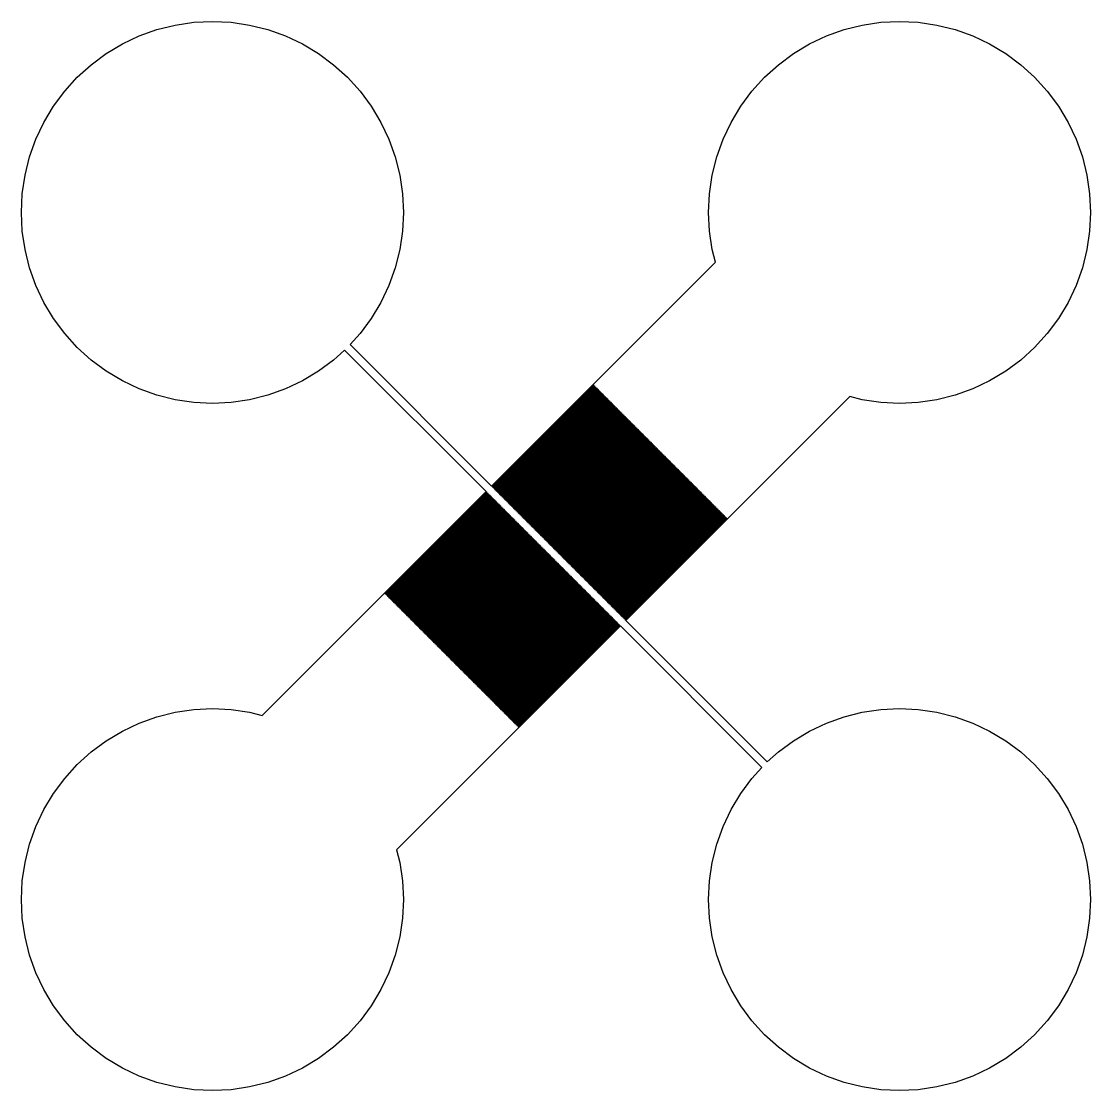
# Model space of a CAD drawing. Extents: x -16 to 132, y -40 to 113.
# Drawn here: x 94.08 to 108.39, y 38.86 to 53.17 of the extents above; entities that cross this region are included whole.
import ezdxf

# ---------------------------------------------------------------- set-up
doc = ezdxf.new("R2010")
doc.units = 0

msp = doc.modelspace()

# ---------------------------------------------------------------- linework, layer by layer
for p, q in [((95.8964, 53.0622), (96.1398, 53.1232)), ((96.1398, 53.1232), (96.388, 53.16)), ((96.388, 53.16), (96.6385, 53.1723)), ((96.6385, 53.1723), (96.8891, 53.16)), ((96.8891, 53.16), (97.1373, 53.1232)), ((97.1373, 53.1232), (97.3807, 53.0622)), ((105.094, 53.0622), (105.337, 53.1232)), ((105.337, 53.1232), (105.586, 53.16)), ((105.586, 53.16), (105.836, 53.1723)), ((105.836, 53.1723), (106.087, 53.16)), ((106.087, 53.16), (106.335, 53.1232)), ((106.335, 53.1232), (106.578, 53.0622)), ((95.4334, 52.8705), (95.6602, 52.9777)), ((95.6602, 52.9777), (95.8964, 53.0622)), ((97.3807, 53.0622), (97.6169, 52.9777)), ((97.6169, 52.9777), (97.8437, 52.8705)), ((104.631, 52.8705), (104.858, 52.9777)), ((104.858, 52.9777), (105.094, 53.0622)), ((106.578, 53.0622), (106.815, 52.9777)), ((106.815, 52.9777), (107.041, 52.8705)), ((95.2182, 52.7415), (95.4334, 52.8705)), ((97.8437, 52.8705), (98.0589, 52.7415)), ((104.416, 52.7415), (104.631, 52.8705)), ((107.041, 52.8705), (107.257, 52.7415)), ((95.0167, 52.592), (95.2182, 52.7415)), ((98.0589, 52.7415), (98.2604, 52.592)), ((104.214, 52.592), (104.416, 52.7415)), ((107.257, 52.7415), (107.458, 52.592)), ((94.8308, 52.4235), (95.0167, 52.592)), ((98.2604, 52.592), (98.4463, 52.4235)), ((104.028, 52.4235), (104.214, 52.592)), ((107.458, 52.592), (107.644, 52.4235)), ((94.6624, 52.2376), (94.8308, 52.4235)), ((98.4463, 52.4235), (98.6148, 52.2376)), ((103.86, 52.2376), (104.028, 52.4235)), ((107.644, 52.4235), (107.812, 52.2376)), ((94.5129, 52.0361), (94.6624, 52.2376)), ((98.6148, 52.2376), (98.7642, 52.0361)), ((103.711, 52.0361), (103.86, 52.2376)), ((107.812, 52.2376), (107.962, 52.0361)), ((94.3839, 51.821), (94.5129, 52.0361)), ((98.7642, 52.0361), (98.8932, 51.8209)), ((103.582, 51.8209), (103.711, 52.0361)), ((107.962, 52.0361), (108.091, 51.821)), ((94.2767, 51.5941), (94.3839, 51.821)), ((98.8932, 51.8209), (99.0004, 51.5941)), ((103.474, 51.5941), (103.582, 51.8209)), ((108.091, 51.821), (108.198, 51.5941)), ((94.1922, 51.3579), (94.2767, 51.5941)), ((99.0004, 51.5941), (99.085, 51.3579)), ((103.39, 51.3579), (103.474, 51.5941)), ((108.198, 51.5941), (108.283, 51.3579)), ((94.1312, 51.1146), (94.1922, 51.3579)), ((99.085, 51.3579), (99.1459, 51.1146)), ((103.329, 51.1146), (103.39, 51.3579)), ((108.283, 51.3579), (108.344, 51.1146)), ((94.0944, 50.8664), (94.1312, 51.1146)), ((99.1459, 51.1146), (99.1828, 50.8664)), ((103.292, 50.8664), (103.329, 51.1146)), ((108.344, 51.1146), (108.38, 50.8664)), ((94.0821, 50.6158), (94.0944, 50.8664)), ((99.1828, 50.8664), (99.1951, 50.6158)), ((103.28, 50.6158), (103.292, 50.8664)), ((108.38, 50.8664), (108.393, 50.6158)), ((94.0944, 50.3652), (94.0821, 50.6158)), ((99.1951, 50.6158), (99.1827, 50.3652)), ((103.292, 50.3652), (103.28, 50.6158)), ((108.393, 50.6158), (108.38, 50.3652)), ((94.1312, 50.1171), (94.0944, 50.3652)), ((99.1827, 50.3652), (99.1459, 50.1171)), ((103.329, 50.1171), (103.292, 50.3652)), ((108.38, 50.3652), (108.344, 50.1171)), ((94.1922, 49.8737), (94.1312, 50.1171)), ((99.1459, 50.1171), (99.085, 49.8737)), ((103.371, 49.9506), (103.329, 50.1171)), ((108.344, 50.1171), (108.283, 49.8737)), ((100.373, 46.9534), (103.371, 49.9506)), ((94.2767, 49.6375), (94.1922, 49.8737)), ((99.085, 49.8737), (99.0004, 49.6375)), ((108.283, 49.8737), (108.198, 49.6375)), ((94.3839, 49.4107), (94.2767, 49.6375)), ((99.0004, 49.6375), (98.8932, 49.4107)), ((108.198, 49.6375), (108.091, 49.4107)), ((94.5129, 49.1955), (94.3839, 49.4107)), ((98.8932, 49.4107), (98.7642, 49.1955)), ((108.091, 49.4107), (107.962, 49.1955)), ((94.6624, 48.994), (94.5129, 49.1955)), ((98.7642, 49.1955), (98.6148, 48.994)), ((107.962, 49.1955), (107.812, 48.994)), ((94.8308, 48.8081), (94.6624, 48.994)), ((98.6148, 48.994), (98.4807, 48.846)), ((107.812, 48.994), (107.644, 48.8081)), ((95.0167, 48.6396), (94.8308, 48.8081)), ((98.4807, 48.846), (100.373, 46.9534)), ((107.644, 48.8081), (107.458, 48.6396)), ((98.4084, 48.7737), (98.2604, 48.6396)), ((100.301, 46.8811), (98.4084, 48.7737)), ((95.2182, 48.4902), (95.0167, 48.6396)), ((98.2604, 48.6396), (98.0589, 48.4902)), ((107.458, 48.6396), (107.257, 48.4902)), ((95.4334, 48.3612), (95.2182, 48.4902)), ((98.0589, 48.4902), (97.8437, 48.3612)), ((107.257, 48.4902), (107.041, 48.3612)), ((95.6602, 48.2539), (95.4334, 48.3612)), ((95.8965, 48.1694), (95.6602, 48.2539)), ((97.6169, 48.2539), (97.3807, 48.1694)), ((97.8437, 48.3612), (97.6169, 48.2539)), ((101.74, 48.3055), (100.381, 46.9461)), ((100.388, 46.9389), (101.747, 48.2983)), ((101.754, 48.2911), (100.395, 46.9317)), ((100.402, 46.9244), (101.762, 48.2838)), ((101.769, 48.2766), (100.409, 46.9172)), ((100.417, 46.91), (101.776, 48.2694)), ((101.783, 48.2621), (100.424, 46.9028)), ((100.431, 46.8955), (101.791, 48.2549)), ((101.798, 48.2477), (100.438, 46.8883)), ((100.446, 46.8811), (101.805, 48.2405)), ((101.812, 48.2332), (100.453, 46.8738)), ((101.747, 48.2983), (101.74, 48.3055)), ((101.762, 48.2838), (101.754, 48.2911)), ((101.776, 48.2694), (101.769, 48.2766)), ((101.791, 48.2549), (101.783, 48.2621)), ((101.805, 48.2405), (101.798, 48.2477)), ((101.819, 48.226), (101.812, 48.2332)), ((106.815, 48.2539), (106.578, 48.1694)), ((107.041, 48.3612), (106.815, 48.2539)), ((96.1398, 48.1085), (95.8965, 48.1694)), ((96.388, 48.0716), (96.1398, 48.1085)), ((97.1373, 48.1084), (96.8892, 48.0716)), ((97.3807, 48.1694), (97.1373, 48.1084)), ((100.46, 46.8666), (101.819, 48.226)), ((101.827, 48.2188), (100.467, 46.8594)), ((100.475, 46.8521), (101.834, 48.2115)), ((101.841, 48.2043), (100.482, 46.8449)), ((100.489, 46.8377), (101.848, 48.1971)), ((101.856, 48.1899), (100.496, 46.8304)), ((100.503, 46.8232), (101.863, 48.1826)), ((101.87, 48.1754), (100.511, 46.816)), ((100.518, 46.8087), (101.877, 48.1682)), ((101.885, 48.1609), (100.525, 46.8015)), ((100.532, 46.7943), (101.892, 48.1537)), ((101.899, 48.1465), (100.54, 46.7871)), ((100.547, 46.7798), (101.906, 48.1392)), ((101.913, 48.132), (100.554, 46.7726)), ((100.561, 46.7654), (101.921, 48.1248)), ((101.928, 48.1175), (100.569, 46.7581)), ((100.576, 46.7509), (101.935, 48.1103)), ((101.942, 48.1031), (100.583, 46.7437)), ((100.59, 46.7365), (101.95, 48.0959)), ((101.957, 48.0886), (100.597, 46.7292)), ((101.834, 48.2115), (101.827, 48.2188)), ((101.848, 48.1971), (101.841, 48.2043)), ((101.863, 48.1826), (101.856, 48.1899)), ((101.877, 48.1682), (101.87, 48.1754)), ((101.892, 48.1537), (101.885, 48.1609)), ((101.906, 48.1392), (101.899, 48.1465)), ((101.921, 48.1248), (101.913, 48.132)), ((101.935, 48.1103), (101.928, 48.1175)), ((101.95, 48.0959), (101.942, 48.1031)), ((101.964, 48.0814), (101.957, 48.0886)), ((105.171, 48.1501), (102.174, 45.1529)), ((105.337, 48.1084), (105.171, 48.1501)), ((105.586, 48.0716), (105.337, 48.1084)), ((106.335, 48.1085), (106.087, 48.0716)), ((106.578, 48.1694), (106.335, 48.1085)), ((96.6386, 48.0593), (96.388, 48.0716)), ((96.8892, 48.0716), (96.6386, 48.0593)), ((100.605, 46.722), (101.964, 48.0814)), ((101.971, 48.0742), (100.612, 46.7148)), ((100.619, 46.7075), (101.979, 48.0669)), ((101.986, 48.0597), (100.626, 46.7003)), ((100.634, 46.6931), (101.993, 48.0525)), ((102, 48.0452), (100.641, 46.6858)), ((100.648, 46.6786), (102.007, 48.038)), ((102.015, 48.0308), (100.655, 46.6714)), ((100.663, 46.6641), (102.022, 48.0235)), ((102.029, 48.0163), (100.67, 46.6569)), ((100.677, 46.6497), (102.036, 48.0091)), ((102.044, 48.0018), (100.684, 46.6424)), ((100.691, 46.6352), (102.051, 47.9946)), ((102.058, 47.9874), (100.699, 46.628)), ((100.706, 46.6207), (102.065, 47.9801)), ((102.073, 47.9729), (100.713, 46.6135)), ((100.72, 46.6063), (102.08, 47.9657)), ((102.087, 47.9585), (100.728, 46.5991)), ((100.735, 46.5918), (102.094, 47.9512)), ((102.101, 47.944), (100.742, 46.5846)), ((101.979, 48.0669), (101.971, 48.0742)), ((101.993, 48.0525), (101.986, 48.0597)), ((102.007, 48.038), (102, 48.0452)), ((102.022, 48.0235), (102.015, 48.0308)), ((102.036, 48.0091), (102.029, 48.0163)), ((102.051, 47.9946), (102.044, 48.0018)), ((102.065, 47.9801), (102.058, 47.9874)), ((102.08, 47.9657), (102.073, 47.9729)), ((102.094, 47.9512), (102.087, 47.9585)), ((102.109, 47.9368), (102.101, 47.944)), ((105.836, 48.0593), (105.586, 48.0716)), ((106.087, 48.0716), (105.836, 48.0593)), ((100.749, 46.5774), (102.109, 47.9368)), ((102.116, 47.9296), (100.757, 46.5701)), ((100.764, 46.5629), (102.123, 47.9223)), ((102.13, 47.9151), (100.771, 46.5557)), ((100.778, 46.5484), (102.138, 47.9079)), ((102.145, 47.9006), (100.785, 46.5412)), ((100.793, 46.534), (102.152, 47.8934)), ((102.159, 47.8862), (100.8, 46.5267)), ((100.807, 46.5195), (102.167, 47.8789)), ((102.174, 47.8717), (100.814, 46.5123)), ((100.822, 46.5051), (102.181, 47.8645)), ((102.188, 47.8572), (100.829, 46.4978)), ((100.836, 46.4906), (102.195, 47.85)), ((102.203, 47.8428), (100.843, 46.4834)), ((100.851, 46.4761), (102.21, 47.8355)), ((102.217, 47.8283), (100.858, 46.4689)), ((100.865, 46.4617), (102.224, 47.8211)), ((102.232, 47.8138), (100.872, 46.4544)), ((100.879, 46.4472), (102.239, 47.8066)), ((102.246, 47.7994), (100.887, 46.44)), ((102.123, 47.9223), (102.116, 47.9296)), ((102.138, 47.9079), (102.13, 47.9151)), ((102.152, 47.8934), (102.145, 47.9006)), ((102.167, 47.8789), (102.159, 47.8862)), ((102.181, 47.8645), (102.174, 47.8717)), ((102.195, 47.85), (102.188, 47.8572)), ((102.21, 47.8355), (102.203, 47.8428)), ((102.224, 47.8211), (102.217, 47.8283)), ((102.239, 47.8066), (102.232, 47.8138)), ((102.253, 47.7922), (102.246, 47.7994)), ((100.894, 46.4328), (102.253, 47.7922)), ((102.261, 47.7849), (100.901, 46.4255)), ((100.908, 46.4183), (102.268, 47.7777)), ((102.275, 47.7705), (100.916, 46.4111)), ((100.923, 46.4038), (102.282, 47.7632)), ((102.289, 47.756), (100.93, 46.3966)), ((100.937, 46.3894), (102.297, 47.7488)), ((102.304, 47.7415), (100.945, 46.3821)), ((100.952, 46.3749), (102.311, 47.7343)), ((102.318, 47.7271), (100.959, 46.3677)), ((100.966, 46.3604), (102.326, 47.7198)), ((102.333, 47.7126), (100.973, 46.3532)), ((100.981, 46.346), (102.34, 47.7054)), ((102.347, 47.6982), (100.988, 46.3387)), ((100.995, 46.3315), (102.355, 47.6909)), ((102.362, 47.6837), (101.002, 46.3243)), ((101.01, 46.317), (102.369, 47.6765)), ((102.376, 47.6692), (101.017, 46.3098)), ((101.024, 46.3026), (102.383, 47.662)), ((102.268, 47.7777), (102.261, 47.7849)), ((102.282, 47.7632), (102.275, 47.7705)), ((102.297, 47.7488), (102.289, 47.756)), ((102.311, 47.7343), (102.304, 47.7415)), ((102.326, 47.7198), (102.318, 47.7271)), ((102.34, 47.7054), (102.333, 47.7126)), ((102.355, 47.6909), (102.347, 47.6982)), ((102.369, 47.6765), (102.362, 47.6837)), ((102.383, 47.662), (102.376, 47.6692)), ((102.391, 47.6548), (101.031, 46.2954)), ((101.039, 46.2881), (102.398, 47.6475)), ((102.405, 47.6403), (101.046, 46.2809)), ((101.053, 46.2737), (102.412, 47.6331)), ((102.42, 47.6259), (101.06, 46.2664)), ((101.067, 46.2592), (102.427, 47.6186)), ((102.434, 47.6114), (101.075, 46.252)), ((101.082, 46.2447), (102.441, 47.6042)), ((102.449, 47.5969), (101.089, 46.2375)), ((101.096, 46.2303), (102.456, 47.5897)), ((102.463, 47.5825), (101.104, 46.223)), ((101.111, 46.2158), (102.47, 47.5752)), ((102.477, 47.568), (101.118, 46.2086)), ((101.125, 46.2014), (102.485, 47.5608)), ((102.492, 47.5535), (101.133, 46.1941)), ((101.14, 46.1869), (102.499, 47.5463)), ((102.506, 47.5391), (101.147, 46.1797)), ((101.154, 46.1724), (102.514, 47.5318)), ((102.521, 47.5246), (101.161, 46.1652)), ((101.169, 46.158), (102.528, 47.5174)), ((102.398, 47.6475), (102.391, 47.6548)), ((102.412, 47.6331), (102.405, 47.6403)), ((102.427, 47.6186), (102.42, 47.6259)), ((102.441, 47.6042), (102.434, 47.6114)), ((102.456, 47.5897), (102.449, 47.5969)), ((102.47, 47.5752), (102.463, 47.5825)), ((102.485, 47.5608), (102.477, 47.568)), ((102.499, 47.5463), (102.492, 47.5535)), ((102.514, 47.5318), (102.506, 47.5391)), ((102.528, 47.5174), (102.521, 47.5246)), ((102.535, 47.5101), (101.176, 46.1507)), ((101.183, 46.1435), (102.543, 47.5029)), ((102.55, 47.4957), (101.19, 46.1363)), ((101.198, 46.1291), (102.557, 47.4885)), ((102.564, 47.4812), (101.205, 46.1218)), ((101.212, 46.1146), (102.571, 47.474)), ((102.579, 47.4668), (101.219, 46.1073)), ((101.227, 46.1001), (102.586, 47.4595)), ((102.593, 47.4523), (101.234, 46.0929)), ((101.241, 46.0857), (102.6, 47.4451)), ((102.608, 47.4379), (101.248, 46.0784)), ((101.255, 46.0712), (102.615, 47.4306)), ((102.622, 47.4234), (101.263, 46.064)), ((101.27, 46.0567), (102.629, 47.4161)), ((102.637, 47.4089), (101.277, 46.0495)), ((101.284, 46.0423), (102.644, 47.4017)), ((102.651, 47.3945), (101.292, 46.0351)), ((101.299, 46.0278), (102.658, 47.3872)), ((102.665, 47.38), (101.306, 46.0206)), ((101.313, 46.0134), (102.673, 47.3728)), ((102.543, 47.5029), (102.535, 47.5101)), ((102.557, 47.4885), (102.55, 47.4957)), ((102.571, 47.474), (102.564, 47.4812)), ((102.586, 47.4595), (102.579, 47.4668)), ((102.6, 47.4451), (102.593, 47.4523)), ((102.615, 47.4306), (102.608, 47.4379)), ((102.629, 47.4161), (102.622, 47.4234)), ((102.644, 47.4017), (102.637, 47.4089)), ((102.658, 47.3872), (102.651, 47.3945)), ((102.673, 47.3728), (102.665, 47.38)), ((102.68, 47.3656), (101.321, 46.0061)), ((101.328, 45.9989), (102.687, 47.3583)), ((102.694, 47.3511), (101.335, 45.9917)), ((101.342, 45.9844), (102.702, 47.3438)), ((102.709, 47.3366), (101.349, 45.9772)), ((101.357, 45.97), (102.716, 47.3294)), ((102.723, 47.3222), (101.364, 45.9627)), ((101.371, 45.9555), (102.731, 47.3149)), ((102.738, 47.3077), (101.378, 45.9483)), ((101.386, 45.9411), (102.745, 47.3005)), ((102.752, 47.2932), (101.393, 45.9338)), ((101.4, 45.9266), (102.759, 47.286)), ((102.767, 47.2788), (101.407, 45.9194)), ((101.415, 45.9121), (102.774, 47.2715)), ((102.781, 47.2643), (101.422, 45.9049)), ((101.429, 45.8977), (102.788, 47.2571)), ((102.796, 47.2498), (101.436, 45.8904)), ((101.443, 45.8832), (102.803, 47.2426)), ((102.81, 47.2354), (101.451, 45.876)), ((101.458, 45.8688), (102.817, 47.2282)), ((102.687, 47.3583), (102.68, 47.3656)), ((102.702, 47.3438), (102.694, 47.3511)), ((102.716, 47.3294), (102.709, 47.3366)), ((102.731, 47.3149), (102.723, 47.3222)), ((102.745, 47.3005), (102.738, 47.3077)), ((102.759, 47.286), (102.752, 47.2932)), ((102.774, 47.2715), (102.767, 47.2788)), ((102.788, 47.2571), (102.781, 47.2643)), ((102.803, 47.2426), (102.796, 47.2498)), ((102.817, 47.2282), (102.81, 47.2354)), ((102.825, 47.2209), (101.465, 45.8615)), ((101.472, 45.8543), (102.832, 47.2137)), ((102.839, 47.2065), (101.48, 45.847)), ((101.487, 45.8398), (102.846, 47.1992)), ((102.853, 47.192), (101.494, 45.8326)), ((101.501, 45.8254), (102.861, 47.1848)), ((102.868, 47.1776), (101.509, 45.8181)), ((101.516, 45.8109), (102.875, 47.1703)), ((102.882, 47.1631), (101.523, 45.8037)), ((101.53, 45.7964), (102.89, 47.1558)), ((102.897, 47.1486), (101.537, 45.7892)), ((101.545, 45.782), (102.904, 47.1414)), ((102.911, 47.1342), (101.552, 45.7747)), ((101.559, 45.7675), (102.919, 47.1269)), ((102.926, 47.1197), (101.566, 45.7603)), ((101.574, 45.7531), (102.933, 47.1125)), ((102.94, 47.1052), (101.581, 45.7458)), ((101.588, 45.7386), (102.947, 47.098)), ((102.955, 47.0908), (101.595, 45.7314)), ((101.603, 45.7241), (102.962, 47.0835)), ((102.832, 47.2137), (102.825, 47.2209)), ((102.846, 47.1992), (102.839, 47.2065)), ((102.861, 47.1848), (102.853, 47.192)), ((102.875, 47.1703), (102.868, 47.1776)), ((102.89, 47.1558), (102.882, 47.1631)), ((102.904, 47.1414), (102.897, 47.1486)), ((102.919, 47.1269), (102.911, 47.1342)), ((102.933, 47.1125), (102.926, 47.1197)), ((102.947, 47.098), (102.94, 47.1052)), ((102.962, 47.0835), (102.955, 47.0908)), ((100.381, 46.9461), (100.388, 46.9389)), ((102.969, 47.0763), (101.61, 45.7169)), ((101.617, 45.7097), (102.976, 47.0691)), ((102.984, 47.0619), (101.624, 45.7024)), ((101.631, 45.6952), (102.991, 47.0546)), ((102.998, 47.0474), (101.639, 45.688)), ((101.646, 45.6807), (103.005, 47.0402)), ((103.013, 47.0329), (101.653, 45.6735)), ((101.66, 45.6663), (103.02, 47.0257)), ((103.027, 47.0184), (101.668, 45.659)), ((101.675, 45.6518), (103.034, 47.0112)), ((103.041, 47.004), (101.682, 45.6446)), ((101.689, 45.6374), (103.049, 46.9968)), ((103.056, 46.9895), (101.697, 45.6301)), ((101.704, 45.6229), (103.063, 46.9823)), ((103.07, 46.9751), (101.711, 45.6157)), ((101.718, 45.6084), (103.078, 46.9678)), ((103.085, 46.9606), (101.725, 45.6012)), ((101.733, 45.594), (103.092, 46.9534)), ((103.099, 46.9462), (101.74, 45.5867)), ((102.976, 47.0691), (102.969, 47.0763)), ((102.991, 47.0546), (102.984, 47.0619)), ((103.005, 47.0402), (102.998, 47.0474)), ((103.02, 47.0257), (103.013, 47.0329)), ((103.034, 47.0112), (103.027, 47.0184)), ((103.049, 46.9968), (103.041, 47.004)), ((103.063, 46.9823), (103.056, 46.9895)), ((103.078, 46.9678), (103.07, 46.9751)), ((103.092, 46.9534), (103.085, 46.9606)), ((103.107, 46.9389), (103.099, 46.9462)), ((97.3037, 43.8838), (100.301, 46.8811)), ((100.308, 46.8738), (98.9488, 45.5144)), ((98.9561, 45.5072), (100.315, 46.8666)), ((100.323, 46.8594), (98.9633, 45.5)), ((98.9705, 45.4927), (100.33, 46.8521)), ((100.337, 46.8449), (98.9778, 45.4855)), ((98.985, 45.4783), (100.344, 46.8377)), ((100.352, 46.8305), (98.9922, 45.4711)), ((98.9994, 45.4638), (100.359, 46.8232)), ((100.366, 46.816), (99.0067, 45.4566)), ((99.0139, 45.4494), (100.373, 46.8088)), ((100.381, 46.8015), (99.0211, 45.4421)), ((100.315, 46.8666), (100.308, 46.8738)), ((100.33, 46.8521), (100.323, 46.8594)), ((100.344, 46.8377), (100.337, 46.8449)), ((100.359, 46.8232), (100.352, 46.8305)), ((100.373, 46.8088), (100.366, 46.816)), ((100.388, 46.7943), (100.381, 46.8015)), ((100.395, 46.9317), (100.402, 46.9244)), ((100.409, 46.9172), (100.417, 46.91)), ((100.424, 46.9028), (100.431, 46.8955)), ((100.438, 46.8883), (100.446, 46.8811)), ((100.453, 46.8738), (100.46, 46.8666)), ((100.467, 46.8594), (100.475, 46.8521)), ((100.482, 46.8449), (100.489, 46.8377)), ((100.496, 46.8304), (100.503, 46.8232)), ((100.511, 46.816), (100.518, 46.8087)), ((100.525, 46.8015), (100.532, 46.7943)), ((101.747, 45.5795), (103.107, 46.9389)), ((103.114, 46.9317), (101.754, 45.5723)), ((101.762, 45.565), (103.121, 46.9245)), ((103.128, 46.9172), (101.769, 45.5578)), ((101.776, 45.5506), (103.135, 46.91)), ((103.143, 46.9028), (101.783, 45.5434)), ((101.791, 45.5361), (103.15, 46.8955)), ((103.157, 46.8883), (101.798, 45.5289)), ((101.805, 45.5217), (103.164, 46.8811)), ((103.172, 46.8738), (101.812, 45.5144)), ((101.819, 45.5072), (103.179, 46.8666)), ((103.186, 46.8594), (101.827, 45.5)), ((101.834, 45.4927), (103.193, 46.8521)), ((103.201, 46.8449), (101.841, 45.4855)), ((101.848, 45.4783), (103.208, 46.8377)), ((103.215, 46.8305), (101.856, 45.4711)), ((101.863, 45.4638), (103.222, 46.8232)), ((103.229, 46.816), (101.87, 45.4566)), ((101.877, 45.4494), (103.237, 46.8088)), ((103.244, 46.8015), (101.885, 45.4421)), ((103.121, 46.9245), (103.114, 46.9317)), ((103.135, 46.91), (103.128, 46.9172)), ((103.15, 46.8955), (103.143, 46.9028)), ((103.164, 46.8811), (103.157, 46.8883)), ((103.179, 46.8666), (103.172, 46.8738)), ((103.193, 46.8521), (103.186, 46.8594)), ((103.208, 46.8377), (103.201, 46.8449)), ((103.222, 46.8232), (103.215, 46.8305)), ((103.237, 46.8088), (103.229, 46.816)), ((103.251, 46.7943), (103.244, 46.8015)), ((99.0284, 45.4349), (100.388, 46.7943)), ((100.395, 46.7871), (99.0356, 45.4277)), ((99.0428, 45.4204), (100.402, 46.7799)), ((100.409, 46.7726), (99.0501, 45.4132)), ((99.0573, 45.406), (100.417, 46.7654)), ((100.424, 46.7581), (99.0645, 45.3987)), ((99.0717, 45.3915), (100.431, 46.7509)), ((100.438, 46.7437), (99.079, 45.3843)), ((99.0862, 45.3771), (100.446, 46.7365)), ((100.453, 46.7292), (99.0934, 45.3698)), ((99.1007, 45.3626), (100.46, 46.722)), ((100.467, 46.7148), (99.1079, 45.3554)), ((99.1151, 45.3481), (100.475, 46.7075)), ((100.482, 46.7003), (99.1224, 45.3409)), ((99.1296, 45.3337), (100.489, 46.6931)), ((100.496, 46.6858), (99.1368, 45.3264)), ((99.1441, 45.3192), (100.503, 46.6786)), ((100.511, 46.6714), (99.1513, 45.312)), ((99.1585, 45.3047), (100.518, 46.6642)), ((100.525, 46.6569), (99.1657, 45.2975)), ((100.402, 46.7799), (100.395, 46.7871)), ((100.417, 46.7654), (100.409, 46.7726)), ((100.431, 46.7509), (100.424, 46.7581)), ((100.446, 46.7365), (100.438, 46.7437)), ((100.46, 46.722), (100.453, 46.7292)), ((100.475, 46.7075), (100.467, 46.7148)), ((100.489, 46.6931), (100.482, 46.7003)), ((100.503, 46.6786), (100.496, 46.6858)), ((100.518, 46.6642), (100.511, 46.6714)), ((100.532, 46.6497), (100.525, 46.6569)), ((100.54, 46.7871), (100.547, 46.7798)), ((100.554, 46.7726), (100.561, 46.7654)), ((100.569, 46.7581), (100.576, 46.7509)), ((100.583, 46.7437), (100.59, 46.7365)), ((100.597, 46.7292), (100.605, 46.722)), ((100.612, 46.7148), (100.619, 46.7075)), ((100.626, 46.7003), (100.634, 46.6931)), ((100.641, 46.6858), (100.648, 46.6786)), ((100.655, 46.6714), (100.663, 46.6641)), ((100.67, 46.6569), (100.677, 46.6497)), ((101.892, 45.4349), (103.251, 46.7943)), ((103.258, 46.7871), (101.899, 45.4277)), ((101.906, 45.4204), (103.266, 46.7798)), ((103.273, 46.7726), (101.913, 45.4132)), ((101.921, 45.406), (103.28, 46.7654)), ((103.287, 46.7581), (101.928, 45.3987)), ((101.935, 45.3915), (103.295, 46.7509)), ((103.302, 46.7437), (101.942, 45.3843)), ((101.95, 45.377), (103.309, 46.7365)), ((103.316, 46.7292), (101.957, 45.3698)), ((101.964, 45.3626), (103.323, 46.722)), ((103.331, 46.7148), (101.971, 45.3553)), ((101.979, 45.3481), (103.338, 46.7075)), ((103.345, 46.7003), (101.986, 45.3409)), ((101.993, 45.3337), (103.352, 46.6931)), ((103.36, 46.6858), (102, 45.3264)), ((102.007, 45.3192), (103.367, 46.6786)), ((103.374, 46.6714), (102.015, 45.312)), ((102.022, 45.3047), (103.381, 46.6642)), ((103.389, 46.6569), (102.029, 45.2975)), ((103.266, 46.7798), (103.258, 46.7871)), ((103.28, 46.7654), (103.273, 46.7726)), ((103.295, 46.7509), (103.287, 46.7581)), ((103.309, 46.7365), (103.302, 46.7437)), ((103.323, 46.722), (103.316, 46.7292)), ((103.338, 46.7075), (103.331, 46.7148)), ((103.352, 46.6931), (103.345, 46.7003)), ((103.367, 46.6786), (103.36, 46.6858)), ((103.381, 46.6642), (103.374, 46.6714)), ((103.396, 46.6497), (103.389, 46.6569)), ((99.173, 45.2903), (100.532, 46.6497)), ((100.54, 46.6425), (99.1802, 45.2831)), ((99.1874, 45.2758), (100.547, 46.6352)), ((100.554, 46.628), (99.1947, 45.2686)), ((99.2019, 45.2614), (100.561, 46.6208)), ((100.569, 46.6135), (99.2091, 45.2541)), ((99.2164, 45.2469), (100.576, 46.6063)), ((100.583, 46.5991), (99.2236, 45.2397)), ((99.2308, 45.2324), (100.59, 46.5918)), ((100.597, 46.5846), (99.2381, 45.2252)), ((99.2453, 45.218), (100.605, 46.5774)), ((100.612, 46.5701), (99.2525, 45.2107)), ((99.2598, 45.2035), (100.619, 46.5629)), ((100.626, 46.5557), (99.267, 45.1963)), ((99.2742, 45.189), (100.634, 46.5484)), ((100.641, 46.5412), (99.2814, 45.1818)), ((99.2887, 45.1746), (100.648, 46.534)), ((100.655, 46.5268), (99.2959, 45.1674)), ((99.3031, 45.1601), (100.663, 46.5195)), ((100.67, 46.5123), (99.3104, 45.1529)), ((100.547, 46.6352), (100.54, 46.6425)), ((100.561, 46.6208), (100.554, 46.628)), ((100.576, 46.6063), (100.569, 46.6135)), ((100.59, 46.5918), (100.583, 46.5991)), ((100.605, 46.5774), (100.597, 46.5846)), ((100.619, 46.5629), (100.612, 46.5701)), ((100.634, 46.5484), (100.626, 46.5557)), ((100.648, 46.534), (100.641, 46.5412)), ((100.663, 46.5195), (100.655, 46.5268)), ((100.677, 46.5051), (100.67, 46.5123)), ((100.684, 46.6424), (100.691, 46.6352)), ((100.699, 46.628), (100.706, 46.6207)), ((100.713, 46.6135), (100.72, 46.6063)), ((100.728, 46.5991), (100.735, 46.5918)), ((100.742, 46.5846), (100.749, 46.5774)), ((100.757, 46.5701), (100.764, 46.5629)), ((100.771, 46.5557), (100.778, 46.5484)), ((100.785, 46.5412), (100.793, 46.534)), ((100.8, 46.5267), (100.807, 46.5195)), ((100.814, 46.5123), (100.822, 46.5051)), ((102.036, 45.2903), (103.396, 46.6497)), ((103.403, 46.6425), (102.044, 45.2831)), ((102.051, 45.2758), (103.41, 46.6352)), ((103.417, 46.628), (102.058, 45.2686)), ((102.065, 45.2614), (103.425, 46.6208)), ((103.432, 46.6135), (102.073, 45.2541)), ((102.08, 45.2469), (103.439, 46.6063)), ((103.446, 46.5991), (102.087, 45.2397)), ((102.094, 45.2324), (103.454, 46.5918)), ((103.461, 46.5846), (102.101, 45.2252)), ((102.109, 45.218), (103.468, 46.5774)), ((103.475, 46.5701), (102.116, 45.2107)), ((102.123, 45.2035), (103.483, 46.5629)), ((103.49, 46.5557), (102.13, 45.1963)), ((102.138, 45.189), (103.497, 46.5484)), ((103.504, 46.5412), (102.145, 45.1818)), ((102.152, 45.1746), (103.511, 46.534)), ((103.519, 46.5268), (102.159, 45.1674)), ((102.167, 45.1601), (103.526, 46.5195)), ((103.41, 46.6352), (103.403, 46.6425)), ((103.425, 46.6208), (103.417, 46.628)), ((103.439, 46.6063), (103.432, 46.6135)), ((103.454, 46.5918), (103.446, 46.5991)), ((103.468, 46.5774), (103.461, 46.5846)), ((103.483, 46.5629), (103.475, 46.5701)), ((103.497, 46.5484), (103.49, 46.5557)), ((103.511, 46.534), (103.504, 46.5412)), ((103.526, 46.5195), (103.519, 46.5268)), ((99.3176, 45.1457), (100.677, 46.5051)), ((100.684, 46.4978), (99.3248, 45.1384)), ((99.3321, 45.1312), (100.691, 46.4906)), ((100.699, 46.4834), (99.3393, 45.124)), ((99.3465, 45.1167), (100.706, 46.4762)), ((100.713, 46.4689), (99.3538, 45.1095)), ((99.361, 45.1023), (100.72, 46.4617)), ((100.728, 46.4545), (99.3682, 45.095)), ((99.3754, 45.0878), (100.735, 46.4472)), ((100.742, 46.44), (99.3827, 45.0806)), ((99.3899, 45.0734), (100.749, 46.4328)), ((100.757, 46.4255), (99.3971, 45.0661)), ((99.4044, 45.0589), (100.764, 46.4183)), ((100.771, 46.4111), (99.4116, 45.0517)), ((99.4188, 45.0444), (100.778, 46.4038)), ((100.785, 46.3966), (99.4261, 45.0372)), ((99.4333, 45.03), (100.793, 46.3894)), ((100.8, 46.3821), (99.4405, 45.0228)), ((99.4478, 45.0155), (100.807, 46.3749)), ((100.814, 46.3677), (99.455, 45.0083)), ((100.691, 46.4906), (100.684, 46.4978)), ((100.706, 46.4762), (100.699, 46.4834)), ((100.72, 46.4617), (100.713, 46.4689)), ((100.735, 46.4472), (100.728, 46.4545)), ((100.749, 46.4328), (100.742, 46.44)), ((100.764, 46.4183), (100.757, 46.4255)), ((100.778, 46.4038), (100.771, 46.4111)), ((100.793, 46.3894), (100.785, 46.3966)), ((100.807, 46.3749), (100.8, 46.3821)), ((100.822, 46.3605), (100.814, 46.3677)), ((100.829, 46.4978), (100.836, 46.4906)), ((100.843, 46.4834), (100.851, 46.4761)), ((100.858, 46.4689), (100.865, 46.4617)), ((100.872, 46.4544), (100.879, 46.4472)), ((100.887, 46.44), (100.894, 46.4328)), ((100.901, 46.4255), (100.908, 46.4183)), ((100.916, 46.4111), (100.923, 46.4038)), ((100.93, 46.3966), (100.937, 46.3894)), ((100.945, 46.3821), (100.952, 46.3749)), ((100.959, 46.3677), (100.966, 46.3604)), ((99.4622, 45.0011), (100.822, 46.3605)), ((100.829, 46.3532), (99.4694, 44.9938)), ((99.4767, 44.9866), (100.836, 46.346)), ((100.843, 46.3388), (99.4839, 44.9794)), ((99.4911, 44.9721), (100.851, 46.3315)), ((100.858, 46.3243), (99.4984, 44.9649)), ((99.5056, 44.9577), (100.865, 46.3171)), ((100.872, 46.3098), (99.5128, 44.9504)), ((99.5201, 44.9432), (100.879, 46.3026)), ((100.887, 46.2954), (99.5273, 44.936)), ((99.5345, 44.9287), (100.894, 46.2881)), ((100.901, 46.2809), (99.5418, 44.9215)), ((99.549, 44.9143), (100.908, 46.2737)), ((100.916, 46.2664), (99.5562, 44.907)), ((99.5634, 44.8998), (100.923, 46.2592)), ((100.93, 46.252), (99.5707, 44.8926)), ((99.5779, 44.8854), (100.937, 46.2448)), ((100.945, 46.2375), (99.5851, 44.8781)), ((99.5924, 44.8709), (100.952, 46.2303)), ((100.836, 46.346), (100.829, 46.3532)), ((100.851, 46.3315), (100.843, 46.3388)), ((100.865, 46.3171), (100.858, 46.3243)), ((100.879, 46.3026), (100.872, 46.3098)), ((100.894, 46.2881), (100.887, 46.2954)), ((100.908, 46.2737), (100.901, 46.2809)), ((100.923, 46.2592), (100.916, 46.2664)), ((100.937, 46.2448), (100.93, 46.252)), ((100.952, 46.2303), (100.945, 46.2375)), ((100.973, 46.3532), (100.981, 46.346)), ((100.988, 46.3387), (100.995, 46.3315)), ((101.002, 46.3243), (101.01, 46.317)), ((101.017, 46.3098), (101.024, 46.3026)), ((101.031, 46.2954), (101.039, 46.2881)), ((101.046, 46.2809), (101.053, 46.2737)), ((101.06, 46.2664), (101.067, 46.2592)), ((101.075, 46.252), (101.082, 46.2447)), ((101.089, 46.2375), (101.096, 46.2303)), ((100.959, 46.2231), (99.5996, 44.8637)), ((99.6068, 44.8564), (100.966, 46.2159)), ((100.973, 46.2086), (99.6141, 44.8492)), ((99.6213, 44.842), (100.981, 46.2014)), ((100.988, 46.1942), (99.6285, 44.8347)), ((99.6358, 44.8275), (100.995, 46.1869)), ((101.002, 46.1797), (99.643, 44.8203)), ((99.6502, 44.813), (101.01, 46.1725)), ((101.017, 46.1652), (99.6574, 44.8058)), ((99.6647, 44.7986), (101.024, 46.158)), ((101.031, 46.1507), (99.6719, 44.7913)), ((99.6792, 44.7841), (101.039, 46.1435)), ((101.046, 46.1363), (99.6864, 44.7769)), ((99.6936, 44.7697), (101.053, 46.1291)), ((101.06, 46.1218), (99.7008, 44.7624)), ((99.7081, 44.7552), (101.067, 46.1146)), ((101.075, 46.1074), (99.7153, 44.748)), ((99.7225, 44.7407), (101.082, 46.1001)), ((101.089, 46.0929), (99.7298, 44.7335)), ((99.737, 44.7263), (101.096, 46.0857)), ((100.966, 46.2159), (100.959, 46.2231)), ((100.981, 46.2014), (100.973, 46.2086)), ((100.995, 46.1869), (100.988, 46.1942)), ((101.01, 46.1725), (101.002, 46.1797)), ((101.024, 46.158), (101.017, 46.1652)), ((101.039, 46.1435), (101.031, 46.1507)), ((101.053, 46.1291), (101.046, 46.1363)), ((101.067, 46.1146), (101.06, 46.1218)), ((101.082, 46.1001), (101.075, 46.1074)), ((101.096, 46.0857), (101.089, 46.0929)), ((101.104, 46.223), (101.111, 46.2158)), ((101.118, 46.2086), (101.125, 46.2014)), ((101.133, 46.1941), (101.14, 46.1869)), ((101.147, 46.1797), (101.154, 46.1724)), ((101.161, 46.1652), (101.169, 46.158)), ((101.176, 46.1507), (101.183, 46.1435)), ((101.19, 46.1363), (101.198, 46.1291)), ((101.205, 46.1218), (101.212, 46.1146)), ((101.219, 46.1073), (101.227, 46.1001)), ((101.234, 46.0929), (101.241, 46.0857)), ((101.104, 46.0785), (99.7442, 44.7191)), ((99.7514, 44.7118), (101.111, 46.0712)), ((101.118, 46.064), (99.7587, 44.7046)), ((99.7659, 44.6973), (101.125, 46.0568)), ((101.133, 46.0495), (99.7731, 44.6901)), ((99.7804, 44.6829), (101.14, 46.0423)), ((101.147, 46.0351), (99.7876, 44.6757)), ((99.7948, 44.6684), (101.154, 46.0278)), ((101.161, 46.0206), (99.8021, 44.6612)), ((99.8093, 44.654), (101.169, 46.0134)), ((101.176, 46.0061), (99.8165, 44.6467)), ((99.8238, 44.6395), (101.183, 45.9989)), ((101.19, 45.9917), (99.831, 44.6323)), ((99.8382, 44.625), (101.198, 45.9844)), ((101.205, 45.9772), (99.8454, 44.6178)), ((99.8527, 44.6106), (101.212, 45.97)), ((101.219, 45.9628), (99.8599, 44.6034)), ((99.8671, 44.5961), (101.227, 45.9556)), ((101.234, 45.9483), (99.8744, 44.5889)), ((99.8816, 44.5817), (101.241, 45.9411)), ((101.111, 46.0712), (101.104, 46.0785)), ((101.125, 46.0568), (101.118, 46.064)), ((101.14, 46.0423), (101.133, 46.0495)), ((101.154, 46.0278), (101.147, 46.0351)), ((101.169, 46.0134), (101.161, 46.0206)), ((101.183, 45.9989), (101.176, 46.0061)), ((101.198, 45.9844), (101.19, 45.9917)), ((101.212, 45.97), (101.205, 45.9772)), ((101.227, 45.9556), (101.219, 45.9628)), ((101.241, 45.9411), (101.234, 45.9483)), ((101.248, 46.0784), (101.255, 46.0712)), ((101.263, 46.064), (101.27, 46.0567)), ((101.277, 46.0495), (101.284, 46.0423)), ((101.292, 46.0351), (101.299, 46.0278)), ((101.306, 46.0206), (101.313, 46.0134)), ((101.321, 46.0061), (101.328, 45.9989)), ((101.335, 45.9917), (101.342, 45.9844)), ((101.349, 45.9772), (101.357, 45.97)), ((101.364, 45.9627), (101.371, 45.9555)), ((101.378, 45.9483), (101.386, 45.9411)), ((101.248, 45.9338), (99.8888, 44.5744)), ((99.8961, 44.5672), (101.255, 45.9266)), ((101.263, 45.9194), (99.9033, 44.56)), ((99.9105, 44.5527), (101.27, 45.9122)), ((101.277, 45.9049), (99.9177, 44.5455)), ((99.925, 44.5383), (101.284, 45.8977)), ((101.292, 45.8904), (99.9322, 44.531)), ((99.9395, 44.5238), (101.299, 45.8832)), ((101.306, 45.876), (99.9467, 44.5166)), ((99.9539, 44.5094), (101.313, 45.8688)), ((101.321, 45.8615), (99.9611, 44.5021)), ((99.9684, 44.4949), (101.328, 45.8543)), ((101.335, 45.8471), (99.9756, 44.4877)), ((99.9828, 44.4804), (101.342, 45.8398)), ((101.349, 45.8326), (99.9901, 44.4732)), ((99.9973, 44.466), (101.357, 45.8254)), ((101.364, 45.8182), (100.005, 44.4588)), ((100.012, 44.4515), (101.371, 45.8109)), ((101.378, 45.8037), (100.019, 44.4443)), ((100.026, 44.437), (101.386, 45.7965)), ((101.255, 45.9266), (101.248, 45.9338)), ((101.27, 45.9122), (101.263, 45.9194)), ((101.284, 45.8977), (101.277, 45.9049)), ((101.299, 45.8832), (101.292, 45.8904)), ((101.313, 45.8688), (101.306, 45.876)), ((101.328, 45.8543), (101.321, 45.8615)), ((101.342, 45.8398), (101.335, 45.8471)), ((101.357, 45.8254), (101.349, 45.8326)), ((101.371, 45.8109), (101.364, 45.8182)), ((101.386, 45.7965), (101.378, 45.8037)), ((101.393, 45.9338), (101.4, 45.9266)), ((101.407, 45.9194), (101.415, 45.9121)), ((101.422, 45.9049), (101.429, 45.8977)), ((101.436, 45.8904), (101.443, 45.8832)), ((101.451, 45.876), (101.458, 45.8688)), ((101.465, 45.8615), (101.472, 45.8543)), ((101.48, 45.847), (101.487, 45.8398)), ((101.494, 45.8326), (101.501, 45.8254)), ((101.509, 45.8181), (101.516, 45.8109)), ((101.523, 45.8037), (101.53, 45.7964)), ((101.393, 45.7892), (100.033, 44.4298)), ((100.041, 44.4226), (101.4, 45.782)), ((101.407, 45.7748), (100.048, 44.4154)), ((100.055, 44.4081), (101.415, 45.7675)), ((101.422, 45.7603), (100.062, 44.4009)), ((100.07, 44.3937), (101.429, 45.7531)), ((101.436, 45.7458), (100.077, 44.3864)), ((100.084, 44.3792), (101.443, 45.7386)), ((101.451, 45.7314), (100.091, 44.372)), ((100.099, 44.3647), (101.458, 45.7241)), ((101.465, 45.7169), (100.106, 44.3575)), ((100.113, 44.3503), (101.472, 45.7097)), ((101.48, 45.7025), (100.12, 44.343)), ((100.127, 44.3358), (101.487, 45.6952)), ((101.494, 45.688), (100.135, 44.3286)), ((100.142, 44.3214), (101.501, 45.6808)), ((101.509, 45.6735), (100.149, 44.3141)), ((100.156, 44.3069), (101.516, 45.6663)), ((101.523, 45.6591), (100.164, 44.2997)), ((100.171, 44.2924), (101.53, 45.6519)), ((101.4, 45.782), (101.393, 45.7892)), ((101.415, 45.7675), (101.407, 45.7748)), ((101.429, 45.7531), (101.422, 45.7603)), ((101.443, 45.7386), (101.436, 45.7458)), ((101.458, 45.7241), (101.451, 45.7314)), ((101.472, 45.7097), (101.465, 45.7169)), ((101.487, 45.6952), (101.48, 45.7025)), ((101.501, 45.6808), (101.494, 45.688)), ((101.516, 45.6663), (101.509, 45.6735)), ((101.53, 45.6519), (101.523, 45.6591)), ((101.537, 45.7892), (101.545, 45.782)), ((101.552, 45.7747), (101.559, 45.7675)), ((101.566, 45.7603), (101.574, 45.7531)), ((101.581, 45.7458), (101.588, 45.7386)), ((101.595, 45.7314), (101.603, 45.7241)), ((101.61, 45.7169), (101.617, 45.7097)), ((101.624, 45.7024), (101.631, 45.6952)), ((101.639, 45.688), (101.646, 45.6807)), ((101.653, 45.6735), (101.66, 45.6663)), ((101.668, 45.659), (101.675, 45.6518)), ((98.9488, 45.5144), (98.9561, 45.5072)), ((101.537, 45.6446), (100.178, 44.2852)), ((100.185, 44.278), (101.545, 45.6374)), ((101.552, 45.6301), (100.193, 44.2707)), ((100.2, 44.2635), (101.559, 45.6229)), ((101.566, 45.6157), (100.207, 44.2563)), ((100.214, 44.249), (101.574, 45.6084)), ((101.581, 45.6012), (100.221, 44.2418)), ((100.229, 44.2346), (101.588, 45.594)), ((101.595, 45.5867), (100.236, 44.2274)), ((100.243, 44.2201), (101.603, 45.5795)), ((101.61, 45.5723), (100.25, 44.2129)), ((100.258, 44.2057), (101.617, 45.5651)), ((101.624, 45.5578), (100.265, 44.1984)), ((100.272, 44.1912), (101.631, 45.5506)), ((101.639, 45.5434), (100.279, 44.184)), ((100.287, 44.1767), (101.646, 45.5361)), ((101.653, 45.5289), (100.294, 44.1695)), ((100.301, 44.1623), (101.66, 45.5217)), ((101.668, 45.5145), (100.308, 44.155)), ((101.545, 45.6374), (101.537, 45.6446)), ((101.559, 45.6229), (101.552, 45.6301)), ((101.574, 45.6084), (101.566, 45.6157)), ((101.588, 45.594), (101.581, 45.6012)), ((101.603, 45.5795), (101.595, 45.5867)), ((101.617, 45.5651), (101.61, 45.5723)), ((101.631, 45.5506), (101.624, 45.5578)), ((101.646, 45.5361), (101.639, 45.5434)), ((101.66, 45.5217), (101.653, 45.5289)), ((101.675, 45.5072), (101.668, 45.5145)), ((101.682, 45.6446), (101.689, 45.6374)), ((101.697, 45.6301), (101.704, 45.6229)), ((101.711, 45.6157), (101.718, 45.6084)), ((101.725, 45.6012), (101.733, 45.594)), ((101.74, 45.5867), (101.747, 45.5795)), ((101.754, 45.5723), (101.762, 45.565)), ((101.769, 45.5578), (101.776, 45.5506)), ((101.783, 45.5434), (101.791, 45.5361)), ((101.798, 45.5289), (101.805, 45.5217)), ((101.812, 45.5144), (101.819, 45.5072)), ((98.9633, 45.5), (98.9705, 45.4927)), ((98.9778, 45.4855), (98.985, 45.4783)), ((98.9922, 45.4711), (98.9994, 45.4638)), ((99.0067, 45.4566), (99.0139, 45.4494)), ((99.0211, 45.4421), (99.0284, 45.4349)), ((99.0356, 45.4277), (99.0428, 45.4204)), ((99.0501, 45.4132), (99.0573, 45.406)), ((99.0645, 45.3987), (99.0717, 45.3915)), ((99.079, 45.3843), (99.0862, 45.3771)), ((99.0934, 45.3698), (99.1007, 45.3626)), ((100.315, 44.1478), (101.675, 45.5072)), ((101.682, 45.5), (100.323, 44.1406)), ((100.33, 44.1333), (101.689, 45.4928)), ((101.697, 45.4855), (100.337, 44.1261)), ((100.344, 44.1189), (101.704, 45.4783)), ((101.711, 45.4711), (100.352, 44.1117)), ((100.359, 44.1044), (101.718, 45.4638)), ((101.725, 45.4566), (100.366, 44.0972)), ((100.373, 44.09), (101.733, 45.4494)), ((101.74, 45.4421), (100.381, 44.0827)), ((100.388, 44.0755), (101.747, 45.4349)), ((101.754, 45.4277), (100.395, 44.0683)), ((100.402, 44.0611), (101.762, 45.4205)), ((101.769, 45.4132), (100.409, 44.0538)), ((100.417, 44.0466), (101.776, 45.406)), ((101.783, 45.3988), (100.424, 44.0394)), ((100.431, 44.0321), (101.791, 45.3915)), ((101.798, 45.3843), (100.438, 44.0249)), ((100.446, 44.0177), (101.805, 45.3771)), ((101.812, 45.3698), (100.453, 44.0104)), ((101.689, 45.4928), (101.682, 45.5)), ((101.704, 45.4783), (101.697, 45.4855)), ((101.718, 45.4638), (101.711, 45.4711)), ((101.733, 45.4494), (101.725, 45.4566)), ((101.747, 45.4349), (101.74, 45.4421)), ((101.762, 45.4205), (101.754, 45.4277)), ((101.776, 45.406), (101.769, 45.4132)), ((101.791, 45.3915), (101.783, 45.3988)), ((101.805, 45.3771), (101.798, 45.3843)), ((101.819, 45.3626), (101.812, 45.3698)), ((101.827, 45.5), (101.834, 45.4927)), ((101.841, 45.4855), (101.848, 45.4783)), ((101.856, 45.4711), (101.863, 45.4638)), ((101.87, 45.4566), (101.877, 45.4494)), ((101.885, 45.4421), (101.892, 45.4349)), ((101.899, 45.4277), (101.906, 45.4204)), ((101.913, 45.4132), (101.921, 45.406)), ((101.928, 45.3987), (101.935, 45.3915)), ((101.942, 45.3843), (101.95, 45.377)), ((101.957, 45.3698), (101.964, 45.3626)), ((99.1079, 45.3554), (99.1151, 45.3481)), ((99.1224, 45.3409), (99.1296, 45.3337)), ((99.1368, 45.3264), (99.1441, 45.3192)), ((99.1513, 45.312), (99.1585, 45.3047)), ((99.1657, 45.2975), (99.173, 45.2903)), ((99.1802, 45.2831), (99.1874, 45.2758)), ((99.1947, 45.2686), (99.2019, 45.2614)), ((99.2091, 45.2541), (99.2164, 45.2469)), ((99.2236, 45.2397), (99.2308, 45.2324)), ((99.2381, 45.2252), (99.2453, 45.218)), ((100.46, 44.0032), (101.819, 45.3626)), ((101.827, 45.3554), (100.467, 43.996)), ((100.475, 43.9887), (101.834, 45.3481)), ((101.841, 45.3409), (100.482, 43.9815)), ((100.489, 43.9743), (101.848, 45.3337)), ((101.856, 45.3264), (100.496, 43.967)), ((100.503, 43.9598), (101.863, 45.3192)), ((101.87, 45.312), (100.511, 43.9526)), ((100.518, 43.9453), (101.877, 45.3047)), ((101.885, 45.2975), (100.525, 43.9381)), ((100.532, 43.9309), (101.892, 45.2903)), ((101.899, 45.2831), (100.54, 43.9237)), ((100.547, 43.9164), (101.906, 45.2758)), ((101.913, 45.2686), (100.554, 43.9092)), ((100.561, 43.902), (101.921, 45.2614)), ((101.928, 45.2542), (100.569, 43.8947)), ((100.576, 43.8875), (101.935, 45.2469)), ((101.942, 45.2397), (100.583, 43.8803)), ((100.59, 43.873), (101.95, 45.2325)), ((101.957, 45.2252), (100.597, 43.8658)), ((101.834, 45.3481), (101.827, 45.3554)), ((101.848, 45.3337), (101.841, 45.3409)), ((101.863, 45.3192), (101.856, 45.3264)), ((101.877, 45.3047), (101.87, 45.312)), ((101.892, 45.2903), (101.885, 45.2975)), ((101.906, 45.2758), (101.899, 45.2831)), ((101.921, 45.2614), (101.913, 45.2686)), ((101.935, 45.2469), (101.928, 45.2542)), ((101.95, 45.2325), (101.942, 45.2397)), ((101.964, 45.218), (101.957, 45.2252)), ((101.971, 45.3553), (101.979, 45.3481)), ((101.986, 45.3409), (101.993, 45.3337)), ((102, 45.3264), (102.007, 45.3192)), ((102.015, 45.312), (102.022, 45.3047)), ((102.029, 45.2975), (102.036, 45.2903)), ((102.044, 45.2831), (102.051, 45.2758)), ((102.058, 45.2686), (102.065, 45.2614)), ((102.073, 45.2541), (102.08, 45.2469)), ((102.087, 45.2397), (102.094, 45.2324)), ((102.101, 45.2252), (102.109, 45.218)), ((102.101, 45.0806), (99.1042, 42.0833)), ((99.2525, 45.2107), (99.2598, 45.2035)), ((99.267, 45.1963), (99.2742, 45.189)), ((99.2814, 45.1818), (99.2887, 45.1746)), ((99.2959, 45.1674), (99.3031, 45.1601)), ((99.3104, 45.1529), (99.3176, 45.1457)), ((99.3248, 45.1384), (99.3321, 45.1312)), ((99.3393, 45.124), (99.3465, 45.1167)), ((99.3538, 45.1095), (99.361, 45.1023)), ((99.3682, 45.095), (99.3754, 45.0878)), ((99.3827, 45.0806), (99.3899, 45.0734)), ((100.605, 43.8586), (101.964, 45.218)), ((101.971, 45.2108), (100.612, 43.8513)), ((100.619, 43.8441), (101.979, 45.2035)), ((101.986, 45.1963), (100.626, 43.8369)), ((100.634, 43.8297), (101.993, 45.1891)), ((102, 45.1818), (100.641, 43.8224)), ((100.648, 43.8152), (102.007, 45.1746)), ((102.015, 45.1674), (100.655, 43.808)), ((100.663, 43.8007), (102.022, 45.1601)), ((102.029, 45.1529), (100.67, 43.7935)), ((100.677, 43.7863), (102.036, 45.1457)), ((102.044, 45.1384), (100.684, 43.779)), ((100.691, 43.7718), (102.051, 45.1312)), ((102.058, 45.124), (100.699, 43.7646)), ((100.706, 43.7574), (102.065, 45.1168)), ((102.073, 45.1095), (100.713, 43.7501)), ((100.72, 43.7429), (102.08, 45.1023)), ((102.087, 45.0951), (100.728, 43.7357)), ((100.735, 43.7284), (102.094, 45.0878)), ((101.979, 45.2035), (101.971, 45.2108)), ((101.993, 45.1891), (101.986, 45.1963)), ((102.007, 45.1746), (102, 45.1818)), ((102.022, 45.1601), (102.015, 45.1674)), ((102.036, 45.1457), (102.029, 45.1529)), ((102.051, 45.1312), (102.044, 45.1384)), ((102.065, 45.1168), (102.058, 45.124)), ((102.08, 45.1023), (102.073, 45.1095)), ((102.094, 45.0878), (102.087, 45.0951)), ((103.994, 43.188), (102.101, 45.0806)), ((102.116, 45.2107), (102.123, 45.2035)), ((102.13, 45.1963), (102.138, 45.189)), ((102.145, 45.1818), (102.152, 45.1746)), ((102.159, 45.1674), (102.167, 45.1601)), ((102.174, 45.1529), (104.066, 43.2603)), ((99.3971, 45.0661), (99.4044, 45.0589)), ((99.4116, 45.0517), (99.4188, 45.0444)), ((99.4261, 45.0372), (99.4333, 45.03)), ((99.4405, 45.0228), (99.4478, 45.0155)), ((99.455, 45.0083), (99.4622, 45.0011)), ((99.4694, 44.9938), (99.4767, 44.9866)), ((99.4839, 44.9794), (99.4911, 44.9721)), ((99.4984, 44.9649), (99.5056, 44.9577)), ((99.5128, 44.9504), (99.5201, 44.9432)), ((99.5273, 44.936), (99.5345, 44.9287)), ((99.5418, 44.9215), (99.549, 44.9143)), ((99.5562, 44.907), (99.5634, 44.8998)), ((99.5707, 44.8926), (99.5779, 44.8854)), ((99.5851, 44.8781), (99.5924, 44.8709)), ((99.5996, 44.8637), (99.6068, 44.8564)), ((99.6141, 44.8492), (99.6213, 44.842)), ((99.6285, 44.8347), (99.6358, 44.8275)), ((99.643, 44.8203), (99.6502, 44.813)), ((99.6574, 44.8058), (99.6647, 44.7986)), ((99.6719, 44.7913), (99.6792, 44.7841)), ((99.6864, 44.7769), (99.6936, 44.7697)), ((99.7008, 44.7624), (99.7081, 44.7552)), ((99.7153, 44.748), (99.7225, 44.7407)), ((99.7298, 44.7335), (99.737, 44.7263)), ((99.7442, 44.7191), (99.7514, 44.7118)), ((99.7587, 44.7046), (99.7659, 44.6973)), ((99.7731, 44.6901), (99.7804, 44.6829)), ((99.7876, 44.6757), (99.7948, 44.6684)), ((99.8021, 44.6612), (99.8093, 44.654)), ((99.8165, 44.6467), (99.8238, 44.6395)), ((99.831, 44.6323), (99.8382, 44.625)), ((99.8454, 44.6178), (99.8527, 44.6106)), ((99.8599, 44.6034), (99.8671, 44.5961)), ((99.8744, 44.5889), (99.8816, 44.5817)), ((99.8888, 44.5744), (99.8961, 44.5672)), ((99.9033, 44.56), (99.9105, 44.5527)), ((99.9177, 44.5455), (99.925, 44.5383)), ((99.9322, 44.531), (99.9395, 44.5238)), ((99.9467, 44.5166), (99.9539, 44.5094)), ((99.9611, 44.5021), (99.9684, 44.4949)), ((99.9756, 44.4877), (99.9828, 44.4804)), ((99.9901, 44.4732), (99.9973, 44.466)), ((100.005, 44.4588), (100.012, 44.4515)), ((100.019, 44.4443), (100.026, 44.437)), ((100.033, 44.4298), (100.041, 44.4226)), ((100.048, 44.4154), (100.055, 44.4081)), ((100.062, 44.4009), (100.07, 44.3937)), ((100.077, 44.3864), (100.084, 44.3792)), ((100.091, 44.372), (100.099, 44.3647)), ((100.106, 44.3575), (100.113, 44.3503)), ((100.12, 44.343), (100.127, 44.3358)), ((100.135, 44.3286), (100.142, 44.3214)), ((100.149, 44.3141), (100.156, 44.3069)), ((100.164, 44.2997), (100.171, 44.2924)), ((100.178, 44.2852), (100.185, 44.278)), ((100.193, 44.2707), (100.2, 44.2635)), ((100.207, 44.2563), (100.214, 44.249)), ((100.221, 44.2418), (100.229, 44.2346)), ((100.236, 44.2274), (100.243, 44.2201)), ((100.25, 44.2129), (100.258, 44.2057)), ((100.265, 44.1984), (100.272, 44.1912)), ((100.279, 44.184), (100.287, 44.1767)), ((100.294, 44.1695), (100.301, 44.1623)), ((100.308, 44.155), (100.315, 44.1478)), ((100.323, 44.1406), (100.33, 44.1333)), ((100.337, 44.1261), (100.344, 44.1189)), ((100.352, 44.1117), (100.359, 44.1044)), ((100.366, 44.0972), (100.373, 44.09)), ((100.381, 44.0827), (100.388, 44.0755)), ((96.1398, 43.9255), (96.388, 43.9624)), ((96.388, 43.9624), (96.6386, 43.9747)), ((96.6386, 43.9747), (96.8892, 43.9623)), ((96.8892, 43.9623), (97.1373, 43.9255)), ((100.395, 44.0683), (100.402, 44.0611)), ((100.409, 44.0538), (100.417, 44.0466)), ((100.424, 44.0394), (100.431, 44.0321)), ((100.438, 44.0249), (100.446, 44.0177)), ((100.453, 44.0104), (100.46, 44.0032)), ((100.467, 43.996), (100.475, 43.9887)), ((100.482, 43.9815), (100.489, 43.9743)), ((100.496, 43.967), (100.503, 43.9598)), ((100.511, 43.9526), (100.518, 43.9453)), ((100.525, 43.9381), (100.532, 43.9309)), ((105.337, 43.9255), (105.586, 43.9623)), ((105.586, 43.9623), (105.836, 43.9747)), ((105.836, 43.9747), (106.087, 43.9624)), ((106.087, 43.9624), (106.335, 43.9255)), ((95.6602, 43.78), (95.8965, 43.8646)), ((95.8965, 43.8646), (96.1398, 43.9255)), ((97.1373, 43.9255), (97.3037, 43.8838)), ((100.54, 43.9237), (100.547, 43.9164)), ((100.554, 43.9092), (100.561, 43.902)), ((100.569, 43.8947), (100.576, 43.8875)), ((100.583, 43.8803), (100.59, 43.873)), ((100.597, 43.8658), (100.605, 43.8586)), ((100.612, 43.8513), (100.619, 43.8441)), ((100.626, 43.8369), (100.634, 43.8297)), ((100.641, 43.8224), (100.648, 43.8152)), ((100.655, 43.808), (100.663, 43.8007)), ((100.67, 43.7935), (100.677, 43.7863)), ((104.858, 43.78), (105.094, 43.8646)), ((105.094, 43.8646), (105.337, 43.9255)), ((106.335, 43.9255), (106.578, 43.8646)), ((106.578, 43.8646), (106.815, 43.78)), ((95.2182, 43.5438), (95.4334, 43.6728)), ((95.4334, 43.6728), (95.6602, 43.78)), ((100.684, 43.779), (100.691, 43.7718)), ((100.699, 43.7646), (100.706, 43.7574)), ((100.713, 43.7501), (100.72, 43.7429)), ((100.728, 43.7357), (100.735, 43.7284)), ((104.416, 43.5438), (104.631, 43.6728)), ((104.631, 43.6728), (104.858, 43.78)), ((106.815, 43.78), (107.041, 43.6728)), ((107.041, 43.6728), (107.257, 43.5438)), ((95.0167, 43.3944), (95.2182, 43.5438)), ((104.214, 43.3944), (104.416, 43.5438)), ((107.257, 43.5438), (107.458, 43.3944)), ((94.8308, 43.2259), (95.0167, 43.3944)), ((104.066, 43.2603), (104.214, 43.3944)), ((107.458, 43.3944), (107.644, 43.2259)), ((94.6624, 43.04), (94.8308, 43.2259)), ((107.644, 43.2259), (107.812, 43.04)), ((103.86, 43.04), (103.994, 43.188)), ((94.5129, 42.8385), (94.6624, 43.04)), ((103.711, 42.8385), (103.86, 43.04)), ((107.812, 43.04), (107.962, 42.8385)), ((94.3839, 42.6233), (94.5129, 42.8385)), ((103.582, 42.6233), (103.711, 42.8385)), ((107.962, 42.8385), (108.091, 42.6233)), ((94.2767, 42.3965), (94.3839, 42.6233)), ((103.474, 42.3965), (103.582, 42.6233)), ((108.091, 42.6233), (108.198, 42.3965)), ((94.1922, 42.1603), (94.2767, 42.3965)), ((103.39, 42.1603), (103.474, 42.3965)), ((108.198, 42.3965), (108.283, 42.1603)), ((94.1312, 41.9169), (94.1922, 42.1603)), ((99.1042, 42.0833), (99.1459, 41.9169)), ((103.329, 41.9169), (103.39, 42.1603)), ((108.283, 42.1603), (108.344, 41.9169)), ((94.0944, 41.6687), (94.1312, 41.9169)), ((99.1459, 41.9169), (99.1827, 41.6688)), ((103.292, 41.6688), (103.329, 41.9169)), ((108.344, 41.9169), (108.38, 41.6687)), ((94.0821, 41.4182), (94.0944, 41.6687)), ((99.1827, 41.6688), (99.1951, 41.4182)), ((103.28, 41.4182), (103.292, 41.6688)), ((108.38, 41.6687), (108.393, 41.4182)), ((94.0944, 41.1676), (94.0821, 41.4182)), ((99.1951, 41.4182), (99.1828, 41.1676)), ((103.292, 41.1676), (103.28, 41.4182)), ((108.393, 41.4182), (108.38, 41.1676)), ((94.1312, 40.9194), (94.0944, 41.1676)), ((99.1828, 41.1676), (99.1459, 40.9194)), ((103.329, 40.9194), (103.292, 41.1676)), ((108.38, 41.1676), (108.344, 40.9194)), ((94.1922, 40.676), (94.1312, 40.9194)), ((99.1459, 40.9194), (99.085, 40.6761)), ((103.39, 40.6761), (103.329, 40.9194)), ((108.344, 40.9194), (108.283, 40.676)), ((94.2767, 40.4398), (94.1922, 40.676)), ((99.085, 40.6761), (99.0004, 40.4398)), ((103.474, 40.4398), (103.39, 40.6761)), ((108.283, 40.676), (108.198, 40.4398)), ((94.3839, 40.213), (94.2767, 40.4398)), ((99.0004, 40.4398), (98.8932, 40.213)), ((103.582, 40.213), (103.474, 40.4398)), ((108.198, 40.4398), (108.091, 40.213)), ((94.5129, 39.9978), (94.3839, 40.213)), ((98.8932, 40.213), (98.7642, 39.9978)), ((103.711, 39.9978), (103.582, 40.213)), ((108.091, 40.213), (107.962, 39.9978)), ((94.6624, 39.7963), (94.5129, 39.9978)), ((98.7642, 39.9978), (98.6148, 39.7963)), ((103.86, 39.7963), (103.711, 39.9978)), ((107.962, 39.9978), (107.812, 39.7963)), ((94.8308, 39.6104), (94.6624, 39.7963)), ((98.6148, 39.7963), (98.4463, 39.6104)), ((104.028, 39.6104), (103.86, 39.7963)), ((107.812, 39.7963), (107.644, 39.6104)), ((95.0167, 39.4419), (94.8308, 39.6104)), ((98.4463, 39.6104), (98.2604, 39.4419)), ((104.214, 39.4419), (104.028, 39.6104)), ((107.644, 39.6104), (107.458, 39.4419)), ((95.2182, 39.2925), (95.0167, 39.4419)), ((98.2604, 39.4419), (98.0589, 39.2925)), ((104.416, 39.2925), (104.214, 39.4419)), ((107.458, 39.4419), (107.257, 39.2925)), ((95.4334, 39.1635), (95.2182, 39.2925)), ((98.0589, 39.2925), (97.8437, 39.1635)), ((104.631, 39.1635), (104.416, 39.2925)), ((107.257, 39.2925), (107.041, 39.1635)), ((95.6602, 39.0563), (95.4334, 39.1635)), ((97.8437, 39.1635), (97.6169, 39.0563)), ((104.858, 39.0563), (104.631, 39.1635)), ((107.041, 39.1635), (106.815, 39.0563)), ((95.8964, 38.9717), (95.6602, 39.0563)), ((96.1398, 38.9108), (95.8964, 38.9717)), ((97.3807, 38.9717), (97.1373, 38.9108)), ((97.6169, 39.0563), (97.3807, 38.9717)), ((105.094, 38.9717), (104.858, 39.0563)), ((105.337, 38.9108), (105.094, 38.9717)), ((106.578, 38.9717), (106.335, 38.9108)), ((106.815, 39.0563), (106.578, 38.9717)), ((96.388, 38.874), (96.1398, 38.9108)), ((96.6385, 38.8617), (96.388, 38.874)), ((96.8891, 38.874), (96.6385, 38.8617)), ((97.1373, 38.9108), (96.8891, 38.874)), ((105.586, 38.874), (105.337, 38.9108)), ((105.836, 38.8617), (105.586, 38.874)), ((106.087, 38.874), (105.836, 38.8617)), ((106.335, 38.9108), (106.087, 38.874))]:
    msp.add_line(p, q)

doc.saveas('drawing.dxf')
